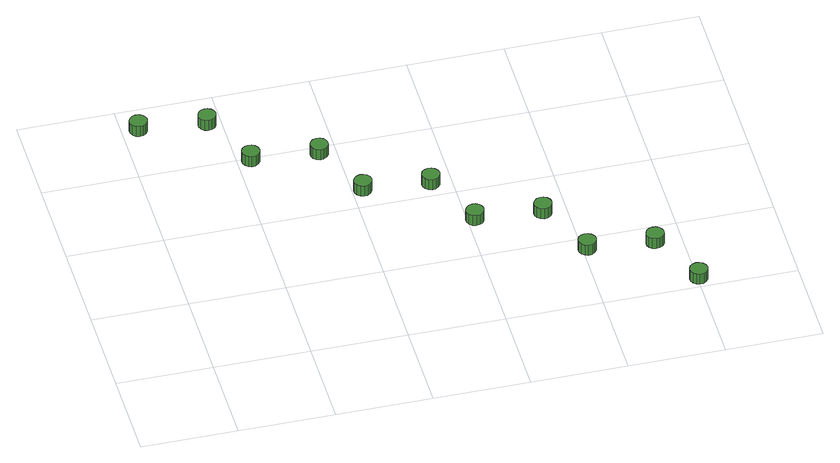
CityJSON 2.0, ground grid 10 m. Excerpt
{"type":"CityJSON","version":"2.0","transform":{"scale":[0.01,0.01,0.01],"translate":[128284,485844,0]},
"CityObjects":{
"tree1":{"type":"SolitaryVegetationObject","attributes":{"function":"something"},"geometry":[{"type":"MultiSurface","lod":"1","boundaries":[[[0,1,2,3,4,5,6,7,8,9,10,11,12,13,14]],[[15,16,17,18,19,20,21,22,23,24,25,26,27,28,29]],[[0,29,28,1]],[[1,28,27,2]],[[2,27,26,3]],[[3,26,25,4]],[[4,25,24,5]],[[5,24,23,6]],[[6,23,22,7]],[[7,22,21,8]],[[8,21,20,9]],[[9,20,19,10]],[[10,19,18,11]],[[11,18,17,12]],[[12,17,16,13]],[[13,16,15,14]],[[14,15,29,0]]]}]},
"tree2":{"type":"SolitaryVegetationObject","attributes":{"function":"something"},"geometry":[{"type":"MultiSurface","lod":"1","boundaries":[[[30,31,32,33,34,35,36,37,38,39,40,41,42,43,44]],[[45,46,47,48,49,50,51,52,53,54,55,56,57,58,59]],[[30,59,58,31]],[[31,58,57,32]],[[32,57,56,33]],[[33,56,55,34]],[[34,55,54,35]],[[35,54,53,36]],[[36,53,52,37]],[[37,52,51,38]],[[38,51,50,39]],[[39,50,49,40]],[[40,49,48,41]],[[41,48,47,42]],[[42,47,46,43]],[[43,46,45,44]],[[44,45,59,30]]]}]},
"tree3":{"type":"SolitaryVegetationObject","attributes":{"function":"something"},"geometry":[{"type":"MultiSurface","lod":"1","boundaries":[[[60,61,62,63,64,65,66,67,68,69,70,71,72,73,74]],[[75,76,77,78,79,80,81,82,83,84,85,86,87,88,89]],[[60,89,88,61]],[[61,88,87,62]],[[62,87,86,63]],[[63,86,85,64]],[[64,85,84,65]],[[65,84,83,66]],[[66,83,82,67]],[[67,82,81,68]],[[68,81,80,69]],[[69,80,79,70]],[[70,79,78,71]],[[71,78,77,72]],[[72,77,76,73]],[[73,76,75,74]],[[74,75,89,60]]]}]},
"tree4":{"type":"SolitaryVegetationObject","attributes":{"function":"something"},"geometry":[{"type":"MultiSurface","lod":"1","boundaries":[[[90,91,92,93,94,95,96,97,98,99,100,101,102,103,104]],[[105,106,107,108,109,110,111,112,113,114,115,116,117,118,119]],[[90,119,118,91]],[[91,118,117,92]],[[92,117,116,93]],[[93,116,115,94]],[[94,115,114,95]],[[95,114,113,96]],[[96,113,112,97]],[[97,112,111,98]],[[98,111,110,99]],[[99,110,109,100]],[[100,109,108,101]],[[101,108,107,102]],[[102,107,106,103]],[[103,106,105,104]],[[104,105,119,90]]]}]},
"tree5":{"type":"SolitaryVegetationObject","attributes":{"function":"something"},"geometry":[{"type":"MultiSurface","lod":"1","boundaries":[[[120,121,122,123,124,125,126,127,128,129,130,131,132,133,134]],[[135,136,137,138,139,140,141,142,143,144,145,146,147,148,149]],[[120,149,148,121]],[[121,148,147,122]],[[122,147,146,123]],[[123,146,145,124]],[[124,145,144,125]],[[125,144,143,126]],[[126,143,142,127]],[[127,142,141,128]],[[128,141,140,129]],[[129,140,139,130]],[[130,139,138,131]],[[131,138,137,132]],[[132,137,136,133]],[[133,136,135,134]],[[134,135,149,120]]]}]},
"tree6":{"type":"SolitaryVegetationObject","attributes":{"function":"something"},"geometry":[{"type":"MultiSurface","lod":"1","boundaries":[[[150,151,152,153,154,155,156,157,158,159,160,161,162,163,164]],[[165,166,167,168,169,170,171,172,173,174,175,176,177,178,179]],[[150,179,178,151]],[[151,178,177,152]],[[152,177,176,153]],[[153,176,175,154]],[[154,175,174,155]],[[155,174,173,156]],[[156,173,172,157]],[[157,172,171,158]],[[158,171,170,159]],[[159,170,169,160]],[[160,169,168,161]],[[161,168,167,162]],[[162,167,166,163]],[[163,166,165,164]],[[164,165,179,150]]]}]},
"tree7":{"type":"SolitaryVegetationObject","attributes":{"function":"something"},"geometry":[{"type":"MultiSurface","lod":"1","boundaries":[[[180,181,182,183,184,185,186,187,188,189,190,191,192,193,194]],[[195,196,197,198,199,200,201,202,203,204,205,206,207,208,209]],[[180,209,208,181]],[[181,208,207,182]],[[182,207,206,183]],[[183,206,205,184]],[[184,205,204,185]],[[185,204,203,186]],[[186,203,202,187]],[[187,202,201,188]],[[188,201,200,189]],[[189,200,199,190]],[[190,199,198,191]],[[191,198,197,192]],[[192,197,196,193]],[[193,196,195,194]],[[194,195,209,180]]]}]},
"tree8":{"type":"SolitaryVegetationObject","attributes":{"function":"something"},"geometry":[{"type":"MultiSurface","lod":"1","boundaries":[[[210,211,212,213,214,215,216,217,218,219,220,221,222,223,224]],[[225,226,227,228,229,230,231,232,233,234,235,236,237,238,239]],[[210,239,238,211]],[[211,238,237,212]],[[212,237,236,213]],[[213,236,235,214]],[[214,235,234,215]],[[215,234,233,216]],[[216,233,232,217]],[[217,232,231,218]],[[218,231,230,219]],[[219,230,229,220]],[[220,229,228,221]],[[221,228,227,222]],[[222,227,226,223]],[[223,226,225,224]],[[224,225,239,210]]]}]},
"tree9":{"type":"SolitaryVegetationObject","attributes":{"function":"something"},"geometry":[{"type":"MultiSurface","lod":"1","boundaries":[[[240,241,242,243,244,245,246,247,248,249,250,251,252,253,254]],[[255,256,257,258,259,260,261,262,263,264,265,266,267,268,269]],[[240,269,268,241]],[[241,268,267,242]],[[242,267,266,243]],[[243,266,265,244]],[[244,265,264,245]],[[245,264,263,246]],[[246,263,262,247]],[[247,262,261,248]],[[248,261,260,249]],[[249,260,259,250]],[[250,259,258,251]],[[251,258,257,252]],[[252,257,256,253]],[[253,256,255,254]],[[254,255,269,240]]]}]},
"tree10":{"type":"SolitaryVegetationObject","attributes":{"function":"something"},"geometry":[{"type":"MultiSurface","lod":"1","boundaries":[[[270,271,272,273,274,275,276,277,278,279,280,281,282,283,284]],[[285,286,287,288,289,290,291,292,293,294,295,296,297,298,299]],[[270,299,298,271]],[[271,298,297,272]],[[272,297,296,273]],[[273,296,295,274]],[[274,295,294,275]],[[275,294,293,276]],[[276,293,292,277]],[[277,292,291,278]],[[278,291,290,279]],[[279,290,289,280]],[[280,289,288,281]],[[281,288,287,282]],[[282,287,286,283]],[[283,286,285,284]],[[284,285,299,270]]]}]},
"tree11":{"type":"SolitaryVegetationObject","attributes":{"function":"something"},"geometry":[{"type":"MultiSurface","lod":"1","boundaries":[[[300,301,302,303,304,305,306,307,308,309,310,311,312,313,314]],[[315,316,317,318,319,320,321,322,323,324,325,326,327,328,329]],[[300,329,328,301]],[[301,328,327,302]],[[302,327,326,303]],[[303,326,325,304]],[[304,325,324,305]],[[305,324,323,306]],[[306,323,322,307]],[[307,322,321,308]],[[308,321,320,309]],[[309,320,319,310]],[[310,319,318,311]],[[311,318,317,312]],[[312,317,316,313]],[[313,316,315,314]],[[314,315,329,300]]]}]}
},
"vertices":[
[255,3676,203],[247,3714,203],[225,3745,203],[192,3765,203],[153,3769,203],[117,3757,203],[88,3731,203],[72,3696,203],[72,3657,203],[88,3622,203],[117,3596,203],[153,3584,203],[192,3588,203],[225,3608,203],[247,3639,203],[247,3639,74],[225,3608,74],[192,3588,74],[153,3584,74],[117,3596,74],[88,3622,74],[72,3657,74],[72,3696,74],[88,3731,74],[117,3757,74],[153,3769,74],[192,3765,74],[225,3745,74],[247,3714,74],[255,3676,74],
[936,3584,215],[928,3621,215],[906,3653,215],[872,3672,215],[834,3676,215],[797,3664,215],[769,3638,215],[753,3603,215],[753,3565,215],[769,3529,215],[797,3504,215],[834,3492,215],[872,3496,215],[906,3515,215],[928,3546,215],[928,3546,86],[906,3515,86],[872,3496,86],[834,3492,86],[797,3504,86],[769,3529,86],[753,3565,86],[753,3603,86],[769,3638,86],[797,3664,86],[834,3676,86],[872,3672,86],[906,3653,86],[928,3621,86],[936,3584,86],
[1226,2959,197],[1218,2997,197],[1195,3028,197],[1162,3047,197],[1123,3051,197],[1087,3039,197],[1058,3014,197],[1043,2978,197],[1043,2940,197],[1058,2905,197],[1087,2879,197],[1123,2867,197],[1162,2871,197],[1195,2890,197],[1218,2921,197],[1218,2921,68],[1195,2890,68],[1162,2871,68],[1123,2867,68],[1087,2879,68],[1058,2905,68],[1043,2940,68],[1043,2978,68],[1058,3014,68],[1087,3039,68],[1123,3051,68],[1162,3047,68],[1195,3028,68],[1218,2997,68],[1226,2959,68],
[1907,2878,211],[1899,2915,211],[1876,2946,211],[1843,2966,211],[1804,2970,211],[1768,2958,211],[1739,2932,211],[1723,2897,211],[1723,2858,211],[1739,2823,211],[1768,2797,211],[1804,2785,211],[1843,2789,211],[1876,2809,211],[1899,2840,211],[1899,2840,82],[1876,2809,82],[1843,2789,82],[1804,2785,82],[1768,2797,82],[1739,2823,82],[1723,2858,82],[1723,2897,82],[1739,2932,82],[1768,2958,82],[1804,2970,82],[1843,2966,82],[1876,2946,82],[1899,2915,82],[1907,2878,82],
[2196,2253,193],[2188,2291,193],[2165,2322,193],[2132,2341,193],[2094,2345,193],[2057,2333,193],[2029,2307,193],[2013,2272,193],[2013,2234,193],[2029,2198,193],[2057,2173,193],[2094,2161,193],[2132,2165,193],[2165,2184,193],[2188,2215,193],[2188,2215,64],[2165,2184,64],[2132,2165,64],[2094,2161,64],[2057,2173,64],[2029,2198,64],[2013,2234,64],[2013,2272,64],[2029,2307,64],[2057,2333,64],[2094,2345,64],[2132,2341,64],[2165,2322,64],[2188,2291,64],[2196,2253,64],
[2870,2160,211],[2862,2198,211],[2839,2229,211],[2806,2248,211],[2768,2252,211],[2731,2240,211],[2702,2215,211],[2687,2179,211],[2687,2141,211],[2702,2106,211],[2731,2080,211],[2768,2068,211],[2806,2072,211],[2839,2091,211],[2862,2123,211],[2862,2123,82],[2839,2091,82],[2806,2072,82],[2768,2068,82],[2731,2080,82],[2702,2106,82],[2687,2141,82],[2687,2179,82],[2702,2215,82],[2731,2240,82],[2768,2252,82],[2806,2248,82],[2839,2229,82],[2862,2198,82],[2870,2160,82],
[3166,1547,190],[3158,1584,190],[3136,1615,190],[3102,1635,190],[3064,1639,190],[3027,1627,190],[2999,1601,190],[2983,1566,190],[2983,1527,190],[2999,1492,190],[3027,1466,190],[3064,1455,190],[3102,1459,190],[3136,1478,190],[3158,1509,190],[3158,1509,61],[3136,1478,61],[3102,1459,61],[3064,1455,61],[3027,1466,61],[2999,1492,61],[2983,1527,61],[2983,1566,61],[2999,1601,61],[3027,1627,61],[3064,1639,61],[3102,1635,61],[3136,1615,61],[3158,1584,61],[3166,1547,61],
[3840,1454,212],[3832,1492,212],[3810,1523,212],[3776,1542,212],[3738,1546,212],[3701,1534,212],[3673,1508,212],[3657,1473,212],[3657,1435,212],[3673,1400,212],[3701,1374,212],[3738,1362,212],[3776,1366,212],[3810,1385,212],[3832,1416,212],[3832,1416,83],[3810,1385,83],[3776,1366,83],[3738,1362,83],[3701,1374,83],[3673,1400,83],[3657,1435,83],[3657,1473,83],[3673,1508,83],[3701,1534,83],[3738,1546,83],[3776,1542,83],[3810,1523,83],[3832,1492,83],[3840,1454,83],
[4137,829,190],[4129,867,190],[4106,898,190],[4073,917,190],[4034,921,190],[3998,909,190],[3969,884,190],[3953,849,190],[3953,810,190],[3969,775,190],[3998,749,190],[4034,737,190],[4073,741,190],[4106,761,190],[4129,792,190],[4129,792,61],[4106,761,61],[4073,741,61],[4034,737,61],[3998,749,61],[3969,775,61],[3953,810,61],[3953,849,61],[3969,884,61],[3998,909,61],[4034,921,61],[4073,917,61],[4106,898,61],[4129,867,61],[4137,829,61],
[4811,748,203],[4803,785,203],[4780,817,203],[4747,836,203],[4708,840,203],[4672,828,203],[4643,802,203],[4627,767,203],[4627,729,203],[4643,693,203],[4672,668,203],[4708,656,203],[4747,660,203],[4780,679,203],[4803,710,203],[4803,710,74],[4780,679,74],[4747,660,74],[4708,656,74],[4672,668,74],[4643,693,74],[4627,729,74],[4627,767,74],[4643,802,74],[4672,828,74],[4708,840,74],[4747,836,74],[4780,817,74],[4803,785,74],[4811,748,74],
[5100,123,194],[5092,161,194],[5069,192,194],[5036,211,194],[4998,215,194],[4961,203,194],[4933,178,194],[4917,142,194],[4917,104,194],[4933,69,194],[4961,43,194],[4998,31,194],[5036,35,194],[5069,54,194],[5092,85,194],[5092,85,65],[5069,54,65],[5036,35,65],[4998,31,65],[4961,43,65],[4933,69,65],[4917,104,65],[4917,142,65],[4933,178,65],[4961,203,65],[4998,215,65],[5036,211,65],[5069,192,65],[5092,161,65],[5100,123,65]
]}
